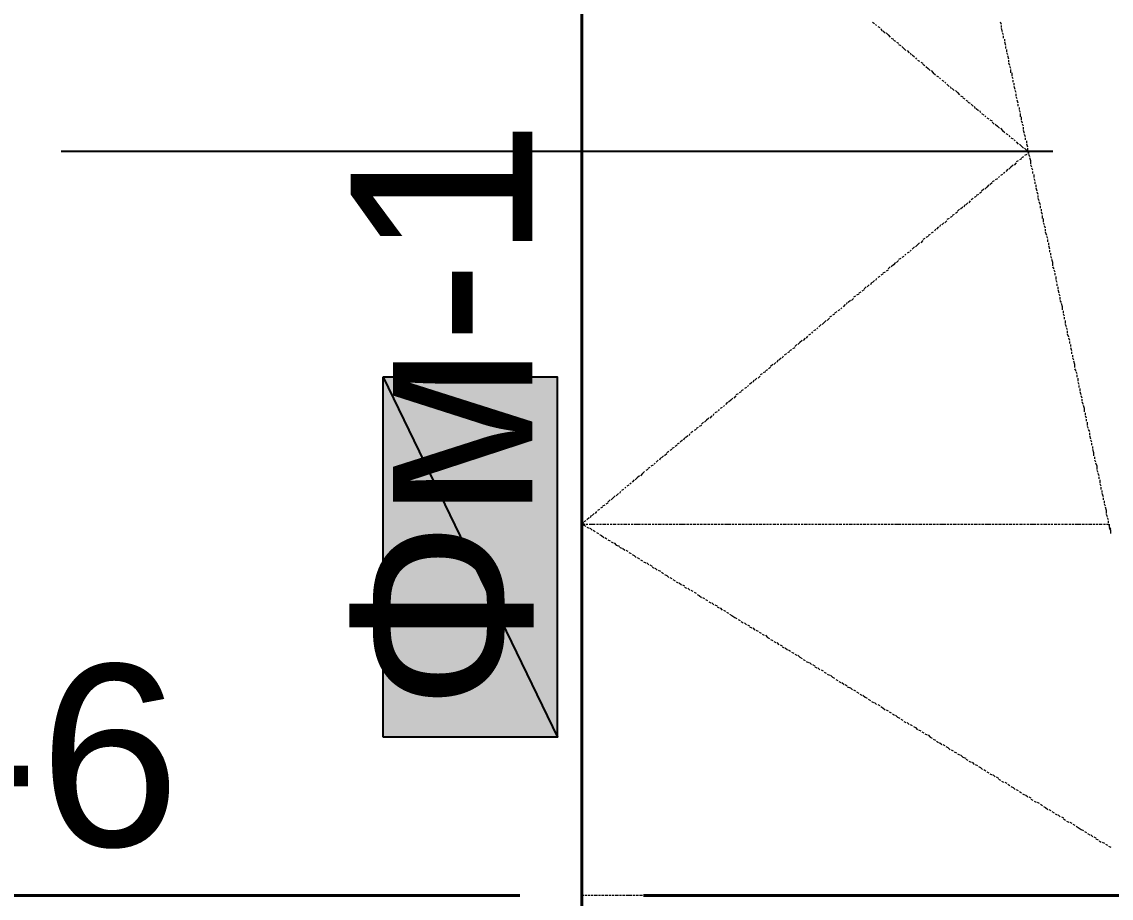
# Model space of a CAD drawing. Extents: x 8 to 21351, y 0 to 420.
# Drawn here: x 15800.7 to 15822.67, y 218.26 to 235.93 of the extents above; entities that cross this region are included whole.
import ezdxf

# ---------------------------------------------------------------- set-up
doc = ezdxf.new("R2010")
doc.units = 0
doc.styles.add('TEYPDFCAD_TEXT', font='arial.ttf')

msp = doc.modelspace()

# ---------------------------------------------------------------- hatches: boundary and pattern name
at = {"true_color": 0xffffff}
h = msp.add_hatch(color=0, dxfattribs=at)
h.paths.add_polyline_path([(15807.994, 221.509), (15807.994, 228.769), (15811.508, 221.509)])
h.paths.add_polyline_path([(15807.994, 228.769), (15811.508, 221.509), (15811.508, 228.769)])

# ---------------------------------------------------------------- linework, layer by layer
at = {"color": 7, "lineweight": 40}
for p, q in [((15811.995, 262.065), (15811.995, 174.561)), ((15810.746, 218.313), (15783.25, 218.313)), ((15840.76, 218.313), (15813.244, 218.313))]:
    msp.add_line(p, q, dxfattribs=at)
at = {"lineweight": 25}
for p, q in [((15811.995, 245.914), (15811.995, 225.912)), ((15821.499, 233.32), (15801.496, 233.32)), ((15811.995, 224.409), (15811.995, 223.414)), ((15811.995, 221.911), (15811.995, 201.909))]:
    msp.add_line(p, q, dxfattribs=at)
at = {"color": 7, "lineweight": 5}
for p, q in [((15811.995, 235.86), (15811.995, 235.924)), ((15811.995, 235.797), (15811.995, 235.839)), ((15811.995, 235.733), (15811.995, 235.775)), ((15817.858, 235.924), (15817.9, 235.902)), ((15817.921, 235.881), (15817.943, 235.86)), ((15817.964, 235.839), (15818.006, 235.818)), ((15818.027, 235.797), (15818.048, 235.754)), ((15818.07, 235.754), (15818.112, 235.712)), ((15820.461, 235.881), (15820.44, 235.924)), ((15820.461, 235.818), (15820.461, 235.86)), ((15820.483, 235.733), (15820.461, 235.797)), ((15811.995, 235.649), (15811.995, 235.712)), ((15811.995, 235.585), (15811.995, 235.627)), ((15811.995, 235.522), (15811.995, 235.564)), ((15818.133, 235.712), (15818.175, 235.67)), ((15818.175, 235.67), (15818.218, 235.627)), ((15818.239, 235.606), (15818.281, 235.585)), ((15818.281, 235.564), (15818.324, 235.543)), ((15818.345, 235.522), (15818.387, 235.5)), ((15820.504, 235.67), (15820.483, 235.712)), ((15820.504, 235.606), (15820.504, 235.649)), ((15820.525, 235.543), (15820.525, 235.585)), ((15820.546, 235.458), (15820.525, 235.522)), ((15811.995, 235.437), (15811.995, 235.5)), ((15811.995, 235.373), (15811.995, 235.437)), ((15811.995, 235.31), (15811.995, 235.352)), ((15818.387, 235.479), (15818.429, 235.458)), ((15818.451, 235.437), (15818.493, 235.394)), ((15818.493, 235.394), (15818.535, 235.352)), ((15818.556, 235.352), (15818.599, 235.31)), ((15818.62, 235.31), (15818.641, 235.268)), ((15820.546, 235.394), (15820.546, 235.437)), ((15820.567, 235.331), (15820.567, 235.373)), ((15820.588, 235.268), (15820.567, 235.31)), ((15811.995, 235.246), (15811.995, 235.289)), ((15811.995, 235.162), (15811.995, 235.225)), ((15811.995, 235.098), (15811.995, 235.141)), ((15811.995, 235.035), (15811.995, 235.077)), ((15818.662, 235.268), (15818.705, 235.225)), ((15818.726, 235.204), (15818.747, 235.183)), ((15818.768, 235.162), (15818.81, 235.141)), ((15818.832, 235.119), (15818.874, 235.098)), ((15818.874, 235.077), (15818.916, 235.056)), ((15820.61, 235.183), (15820.588, 235.246)), ((15820.61, 235.119), (15820.61, 235.162)), ((15820.631, 235.056), (15820.61, 235.098)), ((15811.995, 234.95), (15811.995, 235.013)), ((15811.995, 234.887), (15811.995, 234.929)), ((15811.995, 234.823), (15811.995, 234.865)), ((15818.937, 235.035), (15818.98, 234.992)), ((15818.98, 234.992), (15819.022, 234.95)), ((15819.043, 234.95), (15819.086, 234.908)), ((15819.086, 234.908), (15819.128, 234.865)), ((15820.652, 234.992), (15820.631, 235.035)), ((15820.652, 234.908), (15820.652, 234.971)), ((15820.673, 234.844), (15820.673, 234.908)), ((15811.995, 234.738), (15811.995, 234.802)), ((15811.995, 234.675), (15811.995, 234.717)), ((15811.995, 234.611), (15811.995, 234.654)), ((15819.149, 234.844), (15819.191, 234.823)), ((15819.213, 234.802), (15819.234, 234.781)), ((15819.255, 234.759), (15819.297, 234.738)), ((15819.318, 234.717), (15819.34, 234.696)), ((15819.361, 234.675), (15819.403, 234.632)), ((15820.694, 234.781), (15820.673, 234.823)), ((15820.694, 234.717), (15820.694, 234.759)), ((15820.715, 234.654), (15820.715, 234.696)), ((15811.995, 234.527), (15811.995, 234.59)), ((15811.995, 234.463), (15811.995, 234.527)), ((15811.995, 234.4), (15811.995, 234.442)), ((15819.424, 234.632), (15819.445, 234.59)), ((15819.467, 234.59), (15819.509, 234.548)), ((15819.53, 234.548), (15819.572, 234.506)), ((15819.572, 234.506), (15819.615, 234.463)), ((15819.636, 234.442), (15819.678, 234.421)), ((15820.737, 234.569), (15820.715, 234.632)), ((15820.758, 234.506), (15820.737, 234.548)), ((15820.758, 234.442), (15820.758, 234.484)), ((15820.779, 234.379), (15820.758, 234.421)), ((15811.995, 234.336), (15811.995, 234.379)), ((15811.995, 234.251), (15811.995, 234.315)), ((15811.995, 234.188), (15811.995, 234.23)), ((15819.678, 234.4), (15819.721, 234.379)), ((15819.742, 234.357), (15819.784, 234.336)), ((15819.784, 234.315), (15819.826, 234.294)), ((15819.848, 234.273), (15819.89, 234.23)), ((15819.911, 234.23), (15819.932, 234.188)), ((15820.8, 234.294), (15820.779, 234.357)), ((15820.8, 234.23), (15820.8, 234.273)), ((15820.821, 234.167), (15820.821, 234.209)), ((15811.995, 234.125), (15811.995, 234.167)), ((15811.995, 234.04), (15811.995, 234.103)), ((15811.995, 233.976), (15811.995, 234.019)), ((15819.953, 234.188), (15819.996, 234.146)), ((15820.017, 234.146), (15820.038, 234.103)), ((15820.059, 234.082), (15820.102, 234.061)), ((15820.123, 234.04), (15820.144, 234.019)), ((15820.165, 233.998), (15820.207, 233.976)), ((15820.842, 234.103), (15820.821, 234.146)), ((15820.842, 234.019), (15820.842, 234.082)), ((15820.864, 233.955), (15820.864, 234.019)), ((15811.995, 233.913), (15811.995, 233.955)), ((15811.995, 233.828), (15811.995, 233.892)), ((15811.995, 233.765), (15811.995, 233.807)), ((15820.229, 233.955), (15820.271, 233.934)), ((15820.271, 233.913), (15820.313, 233.87)), ((15820.334, 233.87), (15820.377, 233.828)), ((15820.377, 233.828), (15820.419, 233.786)), ((15820.44, 233.786), (15820.483, 233.744)), ((15820.885, 233.892), (15820.864, 233.934)), ((15820.906, 233.828), (15820.885, 233.87)), ((15820.906, 233.765), (15820.906, 233.807)), ((15811.995, 233.701), (15811.995, 233.744)), ((15811.995, 233.617), (15811.995, 233.68)), ((15811.995, 233.553), (15811.995, 233.617)), ((15820.483, 233.744), (15820.525, 233.701)), ((15820.546, 233.68), (15820.588, 233.659)), ((15820.61, 233.638), (15820.631, 233.617)), ((15820.652, 233.595), (15820.694, 233.574)), ((15820.715, 233.553), (15820.737, 233.532)), ((15820.927, 233.68), (15820.906, 233.744)), ((15820.948, 233.617), (15820.927, 233.659)), ((15820.948, 233.553), (15820.948, 233.595)), ((15811.995, 233.489), (15811.995, 233.532)), ((15811.995, 233.426), (15811.995, 233.468)), ((15811.995, 233.341), (15811.995, 233.405)), ((15811.995, 233.278), (15811.995, 233.32)), ((15820.758, 233.511), (15820.8, 233.468)), ((15820.821, 233.468), (15820.864, 233.426)), ((15820.864, 233.426), (15820.906, 233.384)), ((15820.927, 233.384), (15820.969, 233.341)), ((15820.969, 233.489), (15820.969, 233.532)), ((15820.991, 233.405), (15820.969, 233.468)), ((15820.969, 233.32), (15821.012, 233.299)), ((15820.991, 233.341), (15820.991, 233.384)), ((15821.012, 233.278), (15821.012, 233.32)), ((15811.995, 233.214), (15811.995, 233.257)), ((15811.995, 233.13), (15811.995, 233.193)), ((15811.995, 233.066), (15811.995, 233.108)), ((15820.8, 233.13), (15820.758, 233.108)), ((15820.864, 233.172), (15820.821, 233.151)), ((15820.906, 233.214), (15820.864, 233.193)), ((15820.969, 233.257), (15820.927, 233.236)), ((15821.012, 233.299), (15820.991, 233.278)), ((15821.033, 233.214), (15821.012, 233.257)), ((15821.054, 233.13), (15821.033, 233.193)), ((15821.054, 233.066), (15821.054, 233.13)), ((15811.995, 233.003), (15811.995, 233.045)), ((15811.995, 232.918), (15811.995, 232.982)), ((15811.995, 232.855), (15811.995, 232.897)), ((15820.525, 232.897), (15820.504, 232.876)), ((15820.588, 232.96), (15820.546, 232.918)), ((15820.652, 233.003), (15820.61, 232.96)), ((15820.694, 233.045), (15820.652, 233.003)), ((15820.758, 233.087), (15820.715, 233.045)), ((15821.075, 233.003), (15821.054, 233.045)), ((15821.096, 232.939), (15821.075, 232.982)), ((15821.096, 232.876), (15821.096, 232.918)), ((15811.995, 232.791), (15811.995, 232.833)), ((15811.995, 232.727), (15811.995, 232.77)), ((15811.995, 232.643), (15811.995, 232.706)), ((15820.271, 232.685), (15820.229, 232.643)), ((15820.313, 232.727), (15820.271, 232.706)), ((15820.377, 232.77), (15820.334, 232.749)), ((15820.419, 232.812), (15820.398, 232.791)), ((15820.483, 232.855), (15820.44, 232.833)), ((15821.118, 232.791), (15821.118, 232.855)), ((15821.139, 232.727), (15821.118, 232.77)), ((15821.139, 232.664), (15821.139, 232.706)), ((15811.995, 232.579), (15811.995, 232.622)), ((15811.995, 232.516), (15811.995, 232.558)), ((15811.995, 232.431), (15811.995, 232.495)), ((15819.996, 232.452), (15819.953, 232.431)), ((15820.059, 232.495), (15820.017, 232.474)), ((15820.102, 232.558), (15820.059, 232.516)), ((15820.165, 232.601), (15820.123, 232.558)), ((15820.207, 232.643), (15820.165, 232.601)), ((15821.16, 232.601), (15821.16, 232.643)), ((15821.181, 232.516), (15821.16, 232.579)), ((15821.202, 232.452), (15821.181, 232.495)), ((15811.995, 232.368), (15811.995, 232.41)), ((15811.995, 232.304), (15811.995, 232.346)), ((15811.995, 232.22), (15811.995, 232.283)), ((15819.721, 232.241), (15819.699, 232.198)), ((15819.784, 232.283), (15819.742, 232.241)), ((15819.826, 232.325), (15819.805, 232.283)), ((15819.89, 232.368), (15819.848, 232.346)), ((15819.953, 232.41), (15819.911, 232.389)), ((15821.202, 232.389), (15821.202, 232.431)), ((15821.223, 232.325), (15821.202, 232.368)), ((15821.245, 232.241), (15821.223, 232.304)), ((15821.245, 232.177), (15821.245, 232.22)), ((15811.995, 232.156), (15811.995, 232.198)), ((15811.995, 232.093), (15811.995, 232.135)), ((15811.995, 232.008), (15811.995, 232.071)), ((15819.467, 232.008), (15819.424, 231.987)), ((15819.509, 232.05), (15819.467, 232.029)), ((15819.572, 232.093), (15819.53, 232.071)), ((15819.615, 232.156), (15819.572, 232.114)), ((15819.678, 232.198), (15819.636, 232.156)), ((15821.266, 232.114), (15821.266, 232.156)), ((15821.287, 232.05), (15821.266, 232.093)), ((15821.287, 231.965), (15821.287, 232.029)), ((15811.995, 231.944), (15811.995, 231.987)), ((15811.995, 231.881), (15811.995, 231.923)), ((15811.995, 231.817), (15811.995, 231.86)), ((15811.995, 231.733), (15811.995, 231.796)), ((15819.191, 231.796), (15819.149, 231.754)), ((15819.234, 231.839), (15819.213, 231.796)), ((15819.297, 231.881), (15819.255, 231.839)), ((15819.361, 231.923), (15819.318, 231.881)), ((15819.403, 231.965), (15819.361, 231.944)), ((15821.308, 231.902), (15821.308, 231.965)), ((15821.329, 231.839), (15821.308, 231.881)), ((15821.35, 231.775), (15821.329, 231.817)), ((15811.995, 231.669), (15811.995, 231.711)), ((15811.995, 231.606), (15811.995, 231.648)), ((15811.995, 231.521), (15811.995, 231.584)), ((15818.916, 231.563), (15818.874, 231.542)), ((15818.98, 231.606), (15818.937, 231.584)), ((15819.022, 231.648), (15818.98, 231.627)), ((15819.086, 231.69), (15819.043, 231.669)), ((15819.128, 231.754), (15819.107, 231.711)), ((15821.35, 231.711), (15821.35, 231.754)), ((15821.372, 231.627), (15821.35, 231.69)), ((15821.393, 231.563), (15821.372, 231.606)), ((15811.995, 231.458), (15811.995, 231.5)), ((15811.995, 231.394), (15811.995, 231.436)), ((15811.995, 231.309), (15811.995, 231.373)), ((15818.705, 231.394), (15818.662, 231.352)), ((15818.768, 231.436), (15818.726, 231.394)), ((15818.81, 231.479), (15818.768, 231.436)), ((15818.874, 231.521), (15818.832, 231.479)), ((15821.393, 231.5), (15821.393, 231.542)), ((15821.414, 231.436), (15821.414, 231.479)), ((15821.435, 231.352), (15821.414, 231.415)), ((15811.995, 231.246), (15811.995, 231.288)), ((15811.995, 231.182), (15811.995, 231.225)), ((15811.995, 231.098), (15811.995, 231.161)), ((15818.387, 231.119), (15818.345, 231.077)), ((15818.429, 231.161), (15818.387, 231.14)), ((15818.493, 231.203), (15818.451, 231.182)), ((15818.535, 231.246), (15818.514, 231.225)), ((15818.599, 231.288), (15818.556, 231.267)), ((15818.641, 231.331), (15818.62, 231.309)), ((15821.435, 231.288), (15821.435, 231.331)), ((15821.456, 231.225), (15821.456, 231.267)), ((15821.477, 231.161), (15821.456, 231.203)), ((15821.499, 231.077), (15821.477, 231.14)), ((15811.995, 231.034), (15811.995, 231.077)), ((15811.995, 230.971), (15811.995, 231.013)), ((15811.995, 230.907), (15811.995, 230.95)), ((15818.175, 230.928), (15818.133, 230.907)), ((15818.218, 230.992), (15818.175, 230.95)), ((15818.281, 231.034), (15818.239, 230.992)), ((15818.324, 231.077), (15818.281, 231.034)), ((15821.499, 231.013), (15821.499, 231.077)), ((15821.52, 230.95), (15821.499, 230.992)), ((15821.541, 230.886), (15821.52, 230.928)), ((15811.995, 230.822), (15811.995, 230.886)), ((15811.995, 230.759), (15811.995, 230.801)), ((15811.995, 230.696), (15811.995, 230.738)), ((15817.9, 230.717), (15817.858, 230.674)), ((15817.943, 230.759), (15817.921, 230.717)), ((15818.006, 230.801), (15817.964, 230.78)), ((15818.07, 230.844), (15818.027, 230.822)), ((15818.112, 230.886), (15818.07, 230.865)), ((15821.541, 230.822), (15821.541, 230.865)), ((15821.562, 230.738), (15821.562, 230.801)), ((15821.583, 230.674), (15821.562, 230.717)), ((15811.995, 230.611), (15811.995, 230.674)), ((15811.995, 230.547), (15811.995, 230.59)), ((15811.995, 230.484), (15811.995, 230.526)), ((15811.995, 230.399), (15811.995, 230.463)), ((15817.625, 230.484), (15817.583, 230.463)), ((15817.689, 230.526), (15817.646, 230.505)), ((15817.731, 230.59), (15817.689, 230.547)), ((15817.794, 230.632), (15817.752, 230.59)), ((15817.837, 230.674), (15817.816, 230.632)), ((15821.583, 230.611), (15821.583, 230.653)), ((15821.604, 230.547), (15821.604, 230.59)), ((15821.626, 230.463), (15821.604, 230.526)), ((15811.995, 230.336), (15811.995, 230.378)), ((15811.995, 230.272), (15811.995, 230.315)), ((15811.995, 230.188), (15811.995, 230.251)), ((15817.35, 230.272), (15817.329, 230.23)), ((15817.413, 230.315), (15817.371, 230.272)), ((15817.477, 230.357), (15817.435, 230.315)), ((15817.519, 230.399), (15817.477, 230.378)), ((15817.583, 230.441), (15817.54, 230.42)), ((15821.647, 230.399), (15821.626, 230.441)), ((15821.647, 230.336), (15821.647, 230.378)), ((15821.668, 230.272), (15821.647, 230.315)), ((15821.689, 230.188), (15821.668, 230.251)), ((15811.995, 230.124), (15811.995, 230.166)), ((15811.995, 230.06), (15811.995, 230.103)), ((15811.995, 229.997), (15811.995, 230.039)), ((15817.096, 230.039), (15817.054, 230.018)), ((15817.138, 230.082), (15817.096, 230.06)), ((15817.202, 230.124), (15817.159, 230.103)), ((15817.244, 230.166), (15817.223, 230.145)), ((15817.308, 230.23), (15817.265, 230.188)), ((15821.689, 230.124), (15821.689, 230.188)), ((15821.71, 230.06), (15821.71, 230.103)), ((15821.731, 229.997), (15821.71, 230.039)), ((15811.995, 229.912), (15811.995, 229.976)), ((15811.995, 229.849), (15811.995, 229.891)), ((15811.995, 229.785), (15811.995, 229.828)), ((15816.821, 229.828), (15816.778, 229.785)), ((15816.884, 229.87), (15816.842, 229.828)), ((15816.927, 229.912), (15816.884, 229.87)), ((15816.99, 229.955), (15816.948, 229.912)), ((15817.032, 229.997), (15816.99, 229.976)), ((15821.731, 229.934), (15821.731, 229.976)), ((15821.753, 229.849), (15821.753, 229.912)), ((15821.774, 229.785), (15821.753, 229.828)), ((15811.995, 229.701), (15811.995, 229.764)), ((15811.995, 229.637), (15811.995, 229.679)), ((15811.995, 229.574), (15811.995, 229.616)), ((15816.546, 229.595), (15816.524, 229.553)), ((15816.609, 229.637), (15816.567, 229.616)), ((15816.651, 229.679), (15816.63, 229.658)), ((15816.715, 229.722), (15816.673, 229.701)), ((15816.757, 229.764), (15816.736, 229.743)), ((15821.795, 229.722), (15821.774, 229.764)), ((15821.795, 229.658), (15821.795, 229.701)), ((15821.816, 229.574), (15821.795, 229.637)), ((15811.995, 229.489), (15811.995, 229.553)), ((15811.995, 229.425), (15811.995, 229.468)), ((15811.995, 229.362), (15811.995, 229.404)), ((15816.292, 229.362), (15816.249, 229.341)), ((15816.334, 229.425), (15816.292, 229.383)), ((15816.397, 229.468), (15816.355, 229.425)), ((15816.44, 229.51), (15816.397, 229.468)), ((15816.503, 229.553), (15816.461, 229.51)), ((15821.837, 229.51), (15821.816, 229.553)), ((15821.837, 229.447), (15821.837, 229.489)), ((15821.858, 229.383), (15821.858, 229.425)), ((15821.88, 229.298), (15821.858, 229.362)), ((15811.995, 229.277), (15811.995, 229.341)), ((15811.995, 229.214), (15811.995, 229.256)), ((15811.995, 229.15), (15811.995, 229.193)), ((15816.016, 229.15), (15815.974, 229.108)), ((15816.059, 229.193), (15816.038, 229.15)), ((15816.122, 229.235), (15816.08, 229.214)), ((15816.186, 229.277), (15816.143, 229.256)), ((15816.228, 229.32), (15816.186, 229.298)), ((15821.88, 229.235), (15821.88, 229.277)), ((15821.901, 229.172), (15821.901, 229.214)), ((15821.922, 229.108), (15821.901, 229.15)), ((15811.995, 229.087), (15811.995, 229.129)), ((15811.995, 229.002), (15811.995, 229.066)), ((15811.995, 228.939), (15811.995, 228.981)), ((15815.805, 228.96), (15815.762, 228.939)), ((15815.847, 229.023), (15815.805, 228.981)), ((15815.911, 229.066), (15815.868, 229.023)), ((15815.953, 229.108), (15815.932, 229.066)), ((15821.943, 229.023), (15821.922, 229.087)), ((15821.943, 228.96), (15821.943, 229.023)), ((15821.964, 228.896), (15821.943, 228.939)), ((15811.995, 228.875), (15811.995, 228.917)), ((15811.995, 228.791), (15811.995, 228.854)), ((15811.995, 228.727), (15811.995, 228.769)), ((15811.995, 228.663), (15811.995, 228.706)), ((15815.466, 228.706), (15815.445, 228.663)), ((15815.53, 228.748), (15815.487, 228.706)), ((15815.593, 228.791), (15815.551, 228.748)), ((15815.635, 228.833), (15815.593, 228.812)), ((15815.699, 228.875), (15815.657, 228.854)), ((15815.741, 228.917), (15815.699, 228.896)), ((15821.985, 228.833), (15821.964, 228.875)), ((15821.985, 228.769), (15821.985, 228.812)), ((15822.007, 228.685), (15822.007, 228.748)), ((15811.995, 228.579), (15811.995, 228.642)), ((15811.995, 228.515), (15811.995, 228.558)), ((15811.995, 228.452), (15811.995, 228.494)), ((15815.254, 228.515), (15815.212, 228.494)), ((15815.318, 228.558), (15815.276, 228.536)), ((15815.36, 228.6), (15815.339, 228.579)), ((15815.424, 228.663), (15815.381, 228.621)), ((15822.028, 228.621), (15822.007, 228.663)), ((15822.028, 228.558), (15822.028, 228.6)), ((15822.049, 228.494), (15822.049, 228.536)), ((15811.995, 228.367), (15811.995, 228.431)), ((15811.995, 228.304), (15811.995, 228.346)), ((15811.995, 228.24), (15811.995, 228.282)), ((15815, 228.304), (15814.958, 228.261)), ((15815.043, 228.346), (15815, 228.304)), ((15815.106, 228.388), (15815.064, 228.346)), ((15815.149, 228.431), (15815.106, 228.41)), ((15815.212, 228.473), (15815.17, 228.452)), ((15822.07, 228.41), (15822.049, 228.473)), ((15822.091, 228.346), (15822.07, 228.388)), ((15822.091, 228.282), (15822.091, 228.325)), ((15811.995, 228.177), (15811.995, 228.219)), ((15811.995, 228.092), (15811.995, 228.155)), ((15811.995, 228.029), (15811.995, 228.071)), ((15814.725, 228.071), (15814.683, 228.05)), ((15814.768, 228.113), (15814.746, 228.092)), ((15814.831, 228.155), (15814.789, 228.134)), ((15814.873, 228.198), (15814.852, 228.177)), ((15814.937, 228.261), (15814.895, 228.219)), ((15822.112, 228.219), (15822.091, 228.261)), ((15822.134, 228.134), (15822.112, 228.198)), ((15822.134, 228.071), (15822.134, 228.134)), ((15822.155, 228.007), (15822.155, 228.05)), ((15811.995, 227.965), (15811.995, 228.007)), ((15811.995, 227.88), (15811.995, 227.944)), ((15811.995, 227.817), (15811.995, 227.859)), ((15814.45, 227.859), (15814.408, 227.817)), ((15814.514, 227.901), (15814.471, 227.859)), ((15814.556, 227.944), (15814.514, 227.901)), ((15814.619, 227.986), (15814.577, 227.944)), ((15814.662, 228.029), (15814.641, 227.986)), ((15822.176, 227.944), (15822.155, 227.986)), ((15822.176, 227.88), (15822.176, 227.923)), ((15822.197, 227.796), (15822.197, 227.859)), ((15811.995, 227.753), (15811.995, 227.796)), ((15811.995, 227.669), (15811.995, 227.732)), ((15811.995, 227.605), (15811.995, 227.648)), ((15814.175, 227.626), (15814.154, 227.584)), ((15814.238, 227.669), (15814.196, 227.648)), ((15814.302, 227.711), (15814.26, 227.69)), ((15814.344, 227.753), (15814.302, 227.732)), ((15814.408, 227.796), (15814.365, 227.774)), ((15822.218, 227.732), (15822.197, 227.774)), ((15822.239, 227.669), (15822.218, 227.711)), ((15822.239, 227.605), (15822.239, 227.648)), ((15811.995, 227.542), (15811.995, 227.584)), ((15811.995, 227.457), (15811.995, 227.52)), ((15811.995, 227.393), (15811.995, 227.436)), ((15813.921, 227.393), (15813.879, 227.372)), ((15813.963, 227.436), (15813.921, 227.415)), ((15814.027, 227.499), (15813.984, 227.457)), ((15814.069, 227.542), (15814.048, 227.499)), ((15814.133, 227.584), (15814.09, 227.542)), ((15822.261, 227.52), (15822.239, 227.584)), ((15822.282, 227.457), (15822.261, 227.499)), ((15822.282, 227.393), (15822.282, 227.436)), ((15811.995, 227.33), (15811.995, 227.372)), ((15811.995, 227.267), (15811.995, 227.309)), ((15811.995, 227.182), (15811.995, 227.245)), ((15813.646, 227.182), (15813.603, 227.139)), ((15813.709, 227.224), (15813.667, 227.182)), ((15813.752, 227.267), (15813.709, 227.245)), ((15813.815, 227.309), (15813.773, 227.288)), ((15813.857, 227.351), (15813.815, 227.33)), ((15822.303, 227.33), (15822.303, 227.372)), ((15822.324, 227.245), (15822.303, 227.309)), ((15822.324, 227.182), (15822.324, 227.245)), ((15811.995, 227.118), (15811.995, 227.161)), ((15811.995, 227.055), (15811.995, 227.097)), ((15811.995, 226.97), (15811.995, 227.034)), ((15811.995, 226.907), (15811.995, 226.949)), ((15813.371, 226.949), (15813.328, 226.928)), ((15813.434, 226.991), (15813.392, 226.97)), ((15813.476, 227.034), (15813.455, 227.012)), ((15813.54, 227.097), (15813.498, 227.055)), ((15813.582, 227.139), (15813.561, 227.097)), ((15822.345, 227.118), (15822.345, 227.161)), ((15822.366, 227.055), (15822.345, 227.097)), ((15822.388, 226.97), (15822.366, 227.034)), ((15822.388, 226.907), (15822.388, 226.97)), ((15811.995, 226.843), (15811.995, 226.886)), ((15811.995, 226.758), (15811.995, 226.822)), ((15811.995, 226.695), (15811.995, 226.737)), ((15813.117, 226.737), (15813.074, 226.695)), ((15813.159, 226.78), (15813.117, 226.737)), ((15813.222, 226.822), (15813.18, 226.78)), ((15813.265, 226.864), (15813.222, 226.822)), ((15813.328, 226.907), (15813.286, 226.886)), ((15822.409, 226.843), (15822.388, 226.886)), ((15822.43, 226.78), (15822.409, 226.822)), ((15822.43, 226.716), (15822.43, 226.758)), ((15811.995, 226.631), (15811.995, 226.674)), ((15811.995, 226.547), (15811.995, 226.61)), ((15811.995, 226.483), (15811.995, 226.547)), ((15812.841, 226.505), (15812.799, 226.483)), ((15812.884, 226.547), (15812.863, 226.526)), ((15812.947, 226.589), (15812.905, 226.568)), ((15812.99, 226.631), (15812.968, 226.61)), ((15813.053, 226.695), (15813.011, 226.653)), ((15822.451, 226.631), (15822.451, 226.695)), ((15822.472, 226.568), (15822.451, 226.61)), ((15822.472, 226.505), (15822.472, 226.547)), ((15811.995, 226.42), (15811.995, 226.462)), ((15811.995, 226.356), (15811.995, 226.399)), ((15811.995, 226.272), (15811.995, 226.335)), ((15812.566, 226.293), (15812.524, 226.25)), ((15812.63, 226.335), (15812.587, 226.293)), ((15812.672, 226.377), (15812.63, 226.335)), ((15812.736, 226.42), (15812.693, 226.377)), ((15812.778, 226.462), (15812.757, 226.42)), ((15822.493, 226.441), (15822.493, 226.483)), ((15822.515, 226.356), (15822.493, 226.42)), ((15822.515, 226.293), (15822.515, 226.335)), ((15811.995, 226.208), (15811.995, 226.25)), ((15811.995, 226.145), (15811.995, 226.187)), ((15811.995, 226.06), (15811.995, 226.124)), ((15812.355, 226.102), (15812.312, 226.081)), ((15812.418, 226.145), (15812.376, 226.124)), ((15812.46, 226.187), (15812.418, 226.166)), ((15812.524, 226.229), (15812.482, 226.208)), ((15822.536, 226.229), (15822.536, 226.272)), ((15822.557, 226.166), (15822.536, 226.208)), ((15822.578, 226.081), (15822.557, 226.145)), ((15822.578, 226.018), (15822.578, 226.081)), ((15811.995, 225.996), (15811.995, 226.039)), ((15811.995, 225.933), (15811.995, 225.975)), ((15811.995, 225.848), (15811.995, 225.912)), ((15812.079, 225.869), (15812.037, 225.848)), ((15812.143, 225.933), (15812.101, 225.891)), ((15812.185, 225.975), (15812.164, 225.933)), ((15812.249, 226.018), (15812.206, 225.975)), ((15812.291, 226.06), (15812.27, 226.018)), ((15822.599, 225.954), (15822.578, 225.996)), ((15822.62, 225.891), (15822.599, 225.933)), ((15822.62, 225.827), (15822.62, 225.869)), ((15812.037, 225.827), (15811.995, 225.806)), ((15811.995, 225.785), (15811.995, 225.827)), ((15811.995, 225.806), (15812.058, 225.806)), ((15811.995, 225.806), (15812.037, 225.785)), ((15811.995, 225.721), (15811.995, 225.764)), ((15811.995, 225.637), (15811.995, 225.7)), ((15811.995, 225.573), (15811.995, 225.637)), ((15812.037, 225.785), (15812.079, 225.764)), ((15812.079, 225.806), (15812.122, 225.806)), ((15812.101, 225.743), (15812.143, 225.721)), ((15812.143, 225.806), (15812.206, 225.806)), ((15812.164, 225.721), (15812.206, 225.679)), ((15812.206, 225.806), (15812.27, 225.806)), ((15812.228, 225.679), (15812.27, 225.658)), ((15812.291, 225.806), (15812.333, 225.806)), ((15812.291, 225.637), (15812.333, 225.615)), ((15812.355, 225.806), (15812.397, 225.806)), ((15812.418, 225.806), (15812.482, 225.806)), ((15812.503, 225.806), (15812.545, 225.806)), ((15812.566, 225.806), (15812.609, 225.806)), ((15812.63, 225.806), (15812.693, 225.806)), ((15812.714, 225.806), (15812.757, 225.806)), ((15812.778, 225.806), (15812.82, 225.806)), ((15812.841, 225.806), (15812.905, 225.806)), ((15812.926, 225.806), (15812.968, 225.806)), ((15812.99, 225.806), (15813.032, 225.806)), ((15813.053, 225.806), (15813.117, 225.806)), ((15813.117, 225.806), (15813.18, 225.806)), ((15813.201, 225.806), (15813.244, 225.806)), ((15813.265, 225.806), (15813.307, 225.806)), ((15813.328, 225.806), (15813.392, 225.806)), ((15813.413, 225.806), (15813.455, 225.806)), ((15813.476, 225.806), (15813.519, 225.806)), ((15813.54, 225.806), (15813.603, 225.806)), ((15813.625, 225.806), (15813.667, 225.806)), ((15813.688, 225.806), (15813.73, 225.806)), ((15813.752, 225.806), (15813.815, 225.806)), ((15813.836, 225.806), (15813.879, 225.806)), ((15813.9, 225.806), (15813.942, 225.806)), ((15813.963, 225.806), (15814.027, 225.806)), ((15814.027, 225.806), (15814.09, 225.806)), ((15814.111, 225.806), (15814.154, 225.806)), ((15814.175, 225.806), (15814.217, 225.806)), ((15814.238, 225.806), (15814.302, 225.806)), ((15814.323, 225.806), (15814.365, 225.806)), ((15814.387, 225.806), (15814.429, 225.806)), ((15814.45, 225.806), (15814.514, 225.806)), ((15814.535, 225.806), (15814.577, 225.806)), ((15814.598, 225.806), (15814.641, 225.806)), ((15814.662, 225.806), (15814.725, 225.806)), ((15814.746, 225.806), (15814.789, 225.806)), ((15814.81, 225.806), (15814.852, 225.806)), ((15814.873, 225.806), (15814.937, 225.806)), ((15814.937, 225.806), (15815, 225.806)), ((15815.022, 225.806), (15815.064, 225.806)), ((15815.085, 225.806), (15815.127, 225.806)), ((15815.149, 225.806), (15815.212, 225.806)), ((15815.233, 225.806), (15815.276, 225.806)), ((15815.297, 225.806), (15815.339, 225.806)), ((15815.36, 225.806), (15815.424, 225.806)), ((15815.445, 225.806), (15815.487, 225.806)), ((15815.508, 225.806), (15815.551, 225.806)), ((15815.572, 225.806), (15815.635, 225.806)), ((15815.657, 225.806), (15815.699, 225.806)), ((15815.72, 225.806), (15815.762, 225.806)), ((15815.784, 225.806), (15815.826, 225.806)), ((15815.847, 225.806), (15815.911, 225.806)), ((15815.932, 225.806), (15815.974, 225.806)), ((15815.995, 225.806), (15816.038, 225.806)), ((15816.059, 225.806), (15816.122, 225.806)), ((15816.143, 225.806), (15816.186, 225.806)), ((15816.207, 225.806), (15816.249, 225.806)), ((15816.27, 225.806), (15816.334, 225.806)), ((15816.355, 225.806), (15816.397, 225.806)), ((15816.419, 225.806), (15816.461, 225.806)), ((15816.482, 225.806), (15816.546, 225.806)), ((15816.567, 225.806), (15816.609, 225.806)), ((15816.63, 225.806), (15816.673, 225.806)), ((15816.694, 225.806), (15816.736, 225.806)), ((15816.757, 225.806), (15816.821, 225.806)), ((15816.842, 225.806), (15816.884, 225.806)), ((15816.905, 225.806), (15816.948, 225.806)), ((15816.969, 225.806), (15817.032, 225.806)), ((15817.054, 225.806), (15817.096, 225.806)), ((15817.117, 225.806), (15817.159, 225.806)), ((15817.181, 225.806), (15817.244, 225.806)), ((15817.265, 225.806), (15817.308, 225.806)), ((15817.329, 225.806), (15817.371, 225.806)), ((15817.392, 225.806), (15817.456, 225.806)), ((15817.477, 225.806), (15817.519, 225.806)), ((15817.54, 225.806), (15817.583, 225.806)), ((15817.604, 225.806), (15817.646, 225.806)), ((15817.667, 225.806), (15817.731, 225.806)), ((15817.752, 225.806), (15817.794, 225.806)), ((15817.816, 225.806), (15817.858, 225.806)), ((15817.879, 225.806), (15817.943, 225.806)), ((15817.964, 225.806), (15818.006, 225.806)), ((15818.027, 225.806), (15818.07, 225.806)), ((15818.091, 225.806), (15818.154, 225.806)), ((15818.175, 225.806), (15818.218, 225.806)), ((15818.239, 225.806), (15818.281, 225.806)), ((15818.302, 225.806), (15818.366, 225.806)), ((15818.366, 225.806), (15818.429, 225.806)), ((15818.451, 225.806), (15818.493, 225.806)), ((15818.514, 225.806), (15818.556, 225.806)), ((15818.578, 225.806), (15818.641, 225.806)), ((15818.662, 225.806), (15818.705, 225.806)), ((15818.726, 225.806), (15818.768, 225.806)), ((15818.789, 225.806), (15818.853, 225.806)), ((15818.874, 225.806), (15818.916, 225.806)), ((15818.937, 225.806), (15818.98, 225.806)), ((15819.001, 225.806), (15819.064, 225.806)), ((15819.086, 225.806), (15819.128, 225.806)), ((15819.149, 225.806), (15819.191, 225.806)), ((15819.213, 225.806), (15819.276, 225.806)), ((15819.276, 225.806), (15819.34, 225.806)), ((15819.361, 225.806), (15819.403, 225.806)), ((15819.424, 225.806), (15819.467, 225.806)), ((15819.488, 225.806), (15819.551, 225.806)), ((15819.572, 225.806), (15819.615, 225.806)), ((15819.636, 225.806), (15819.678, 225.806)), ((15819.699, 225.806), (15819.763, 225.806)), ((15819.784, 225.806), (15819.826, 225.806)), ((15819.848, 225.806), (15819.89, 225.806)), ((15819.911, 225.806), (15819.975, 225.806)), ((15819.996, 225.806), (15820.038, 225.806)), ((15820.059, 225.806), (15820.102, 225.806)), ((15820.123, 225.806), (15820.186, 225.806)), ((15820.186, 225.806), (15820.25, 225.806)), ((15820.271, 225.806), (15820.313, 225.806)), ((15820.334, 225.806), (15820.377, 225.806)), ((15820.398, 225.806), (15820.461, 225.806)), ((15820.483, 225.806), (15820.525, 225.806)), ((15820.546, 225.806), (15820.588, 225.806)), ((15820.61, 225.806), (15820.673, 225.806)), ((15820.694, 225.806), (15820.737, 225.806)), ((15820.758, 225.806), (15820.8, 225.806)), ((15820.821, 225.806), (15820.885, 225.806)), ((15820.906, 225.806), (15820.948, 225.806)), ((15820.969, 225.806), (15821.012, 225.806)), ((15821.033, 225.806), (15821.096, 225.806)), ((15821.096, 225.806), (15821.16, 225.806)), ((15821.181, 225.806), (15821.223, 225.806)), ((15821.245, 225.806), (15821.287, 225.806)), ((15821.308, 225.806), (15821.372, 225.806)), ((15821.393, 225.806), (15821.435, 225.806)), ((15821.456, 225.806), (15821.499, 225.806)), ((15821.52, 225.806), (15821.583, 225.806)), ((15821.604, 225.806), (15821.647, 225.806)), ((15821.668, 225.806), (15821.71, 225.806)), ((15821.731, 225.806), (15821.795, 225.806)), ((15821.816, 225.806), (15821.858, 225.806)), ((15821.88, 225.806), (15821.922, 225.806)), ((15821.943, 225.806), (15822.007, 225.806)), ((15822.007, 225.806), (15822.07, 225.806)), ((15822.091, 225.806), (15822.134, 225.806)), ((15822.155, 225.806), (15822.197, 225.806)), ((15822.218, 225.806), (15822.282, 225.806)), ((15822.303, 225.806), (15822.345, 225.806)), ((15822.366, 225.806), (15822.409, 225.806)), ((15822.43, 225.806), (15822.493, 225.806)), ((15822.515, 225.806), (15822.557, 225.806)), ((15822.578, 225.806), (15822.62, 225.806)), ((15822.642, 225.764), (15822.62, 225.806)), ((15822.642, 225.743), (15822.642, 225.806)), ((15822.663, 225.7), (15822.642, 225.743)), ((15822.663, 225.679), (15822.642, 225.721)), ((15822.663, 225.637), (15822.663, 225.679)), ((15822.663, 225.615), (15822.663, 225.658)), ((15811.995, 225.51), (15811.995, 225.552)), ((15811.995, 225.446), (15811.995, 225.488)), ((15811.995, 225.361), (15811.995, 225.425)), ((15812.355, 225.594), (15812.397, 225.573)), ((15812.397, 225.573), (15812.439, 225.531)), ((15812.46, 225.531), (15812.503, 225.51)), ((15812.524, 225.488), (15812.566, 225.467)), ((15812.587, 225.446), (15812.63, 225.425)), ((15812.651, 225.425), (15812.693, 225.383)), ((15811.995, 225.298), (15811.995, 225.34)), ((15811.995, 225.234), (15811.995, 225.277)), ((15811.995, 225.15), (15811.995, 225.213)), ((15812.693, 225.383), (15812.757, 225.361)), ((15812.757, 225.34), (15812.799, 225.319)), ((15812.82, 225.319), (15812.863, 225.277)), ((15812.884, 225.277), (15812.926, 225.256)), ((15812.947, 225.234), (15812.99, 225.213)), ((15813.011, 225.192), (15813.053, 225.171)), ((15811.995, 225.086), (15811.995, 225.129)), ((15811.995, 225.023), (15811.995, 225.065)), ((15811.995, 224.938), (15811.995, 225.002)), ((15813.053, 225.171), (15813.095, 225.129)), ((15813.117, 225.129), (15813.159, 225.107)), ((15813.18, 225.086), (15813.222, 225.065)), ((15813.244, 225.044), (15813.286, 225.023)), ((15813.307, 225.023), (15813.349, 224.981)), ((15813.371, 224.981), (15813.413, 224.959)), ((15811.995, 224.875), (15811.995, 224.917)), ((15811.995, 224.811), (15811.995, 224.853)), ((15811.995, 224.726), (15811.995, 224.79)), ((15813.413, 224.938), (15813.455, 224.917)), ((15813.476, 224.917), (15813.519, 224.875)), ((15813.54, 224.875), (15813.582, 224.853)), ((15813.603, 224.832), (15813.646, 224.811)), ((15813.667, 224.79), (15813.709, 224.769)), ((15813.709, 224.769), (15813.752, 224.726)), ((15811.995, 224.663), (15811.995, 224.726)), ((15811.995, 224.6), (15811.995, 224.642)), ((15811.995, 224.536), (15811.995, 224.578)), ((15813.773, 224.726), (15813.815, 224.705)), ((15813.836, 224.684), (15813.879, 224.663)), ((15813.9, 224.642), (15813.942, 224.621)), ((15813.963, 224.621), (15814.006, 224.578)), ((15814.027, 224.578), (15814.069, 224.557)), ((15814.069, 224.536), (15814.111, 224.515)), ((15811.995, 224.451), (15811.995, 224.515)), ((15811.995, 224.388), (15811.995, 224.43)), ((15811.995, 224.324), (15811.995, 224.367)), ((15814.133, 224.515), (15814.175, 224.472)), ((15814.196, 224.472), (15814.238, 224.451)), ((15814.26, 224.43), (15814.302, 224.409)), ((15814.323, 224.388), (15814.365, 224.367)), ((15814.365, 224.367), (15814.408, 224.324)), ((15814.429, 224.324), (15814.471, 224.303)), ((15811.995, 224.24), (15811.995, 224.303)), ((15811.995, 224.176), (15811.995, 224.218)), ((15811.995, 224.113), (15811.995, 224.155)), ((15811.995, 224.028), (15811.995, 224.091)), ((15814.492, 224.282), (15814.535, 224.261)), ((15814.556, 224.24), (15814.598, 224.218)), ((15814.619, 224.218), (15814.662, 224.176)), ((15814.683, 224.176), (15814.725, 224.155)), ((15814.725, 224.134), (15814.768, 224.113)), ((15814.789, 224.113), (15814.831, 224.07)), ((15811.995, 223.964), (15811.995, 224.007)), ((15811.995, 223.901), (15811.995, 223.943)), ((15811.995, 223.816), (15811.995, 223.88)), ((15814.852, 224.07), (15814.895, 224.049)), ((15814.916, 224.028), (15814.958, 224.007)), ((15814.979, 223.986), (15815.022, 223.964)), ((15815.022, 223.964), (15815.085, 223.922)), ((15815.085, 223.922), (15815.127, 223.901)), ((15815.149, 223.88), (15815.191, 223.859)), ((15811.995, 223.753), (15811.995, 223.816)), ((15811.995, 223.689), (15811.995, 223.732)), ((15811.995, 223.626), (15811.995, 223.668)), ((15815.212, 223.838), (15815.254, 223.816)), ((15815.276, 223.816), (15815.318, 223.774)), ((15815.339, 223.774), (15815.381, 223.753)), ((15815.381, 223.732), (15815.424, 223.71)), ((15815.445, 223.71), (15815.487, 223.668)), ((15815.508, 223.668), (15815.551, 223.647)), ((15811.995, 223.541), (15811.995, 223.605)), ((15811.995, 223.478), (15811.995, 223.52)), ((15811.995, 223.414), (15811.995, 223.457)), ((15815.572, 223.626), (15815.614, 223.605)), ((15815.635, 223.583), (15815.678, 223.562)), ((15815.699, 223.562), (15815.741, 223.52)), ((15815.741, 223.52), (15815.784, 223.499)), ((15815.805, 223.478), (15815.847, 223.457)), ((15815.868, 223.435), (15815.911, 223.414)), ((15811.995, 223.329), (15811.995, 223.393)), ((15811.995, 223.266), (15811.995, 223.308)), ((15811.995, 223.202), (15811.995, 223.245)), ((15815.932, 223.414), (15815.974, 223.372)), ((15815.995, 223.372), (15816.038, 223.351)), ((15816.038, 223.329), (15816.08, 223.308)), ((15816.101, 223.308), (15816.143, 223.266)), ((15816.165, 223.266), (15816.207, 223.245)), ((15816.228, 223.224), (15816.27, 223.202)), ((15811.995, 223.118), (15811.995, 223.181)), ((15811.995, 223.054), (15811.995, 223.097)), ((15811.995, 222.991), (15811.995, 223.033)), ((15816.292, 223.181), (15816.334, 223.16)), ((15816.355, 223.16), (15816.397, 223.118)), ((15816.397, 223.118), (15816.44, 223.097)), ((15816.461, 223.076), (15816.503, 223.054)), ((15816.524, 223.033), (15816.567, 223.012)), ((15816.588, 223.012), (15816.63, 222.97)), ((15811.995, 222.906), (15811.995, 222.97)), ((15811.995, 222.843), (15811.995, 222.906)), ((15811.995, 222.779), (15811.995, 222.821)), ((15816.651, 222.97), (15816.694, 222.948)), ((15816.694, 222.927), (15816.736, 222.906)), ((15816.757, 222.906), (15816.8, 222.864)), ((15816.821, 222.864), (15816.863, 222.843)), ((15816.884, 222.821), (15816.927, 222.8)), ((15816.948, 222.779), (15816.99, 222.758)), ((15811.995, 222.716), (15811.995, 222.758)), ((15811.995, 222.631), (15811.995, 222.695)), ((15811.995, 222.567), (15811.995, 222.61)), ((15817.011, 222.758), (15817.054, 222.716)), ((15817.054, 222.716), (15817.096, 222.695)), ((15817.117, 222.673), (15817.159, 222.652)), ((15817.181, 222.631), (15817.223, 222.61)), ((15817.244, 222.61), (15817.286, 222.567)), ((15817.308, 222.567), (15817.35, 222.546)), ((15811.995, 222.504), (15811.995, 222.546)), ((15811.995, 222.419), (15811.995, 222.483)), ((15811.995, 222.356), (15811.995, 222.398)), ((15811.995, 222.292), (15811.995, 222.335)), ((15817.35, 222.525), (15817.413, 222.504)), ((15817.413, 222.504), (15817.456, 222.462)), ((15817.477, 222.462), (15817.519, 222.44)), ((15817.54, 222.419), (15817.583, 222.398)), ((15817.604, 222.377), (15817.646, 222.356)), ((15817.667, 222.356), (15817.71, 222.313)), ((15811.995, 222.208), (15811.995, 222.271)), ((15811.995, 222.144), (15811.995, 222.186)), ((15811.995, 222.081), (15811.995, 222.123)), ((15817.71, 222.313), (15817.752, 222.292)), ((15817.773, 222.271), (15817.816, 222.25)), ((15817.837, 222.229), (15817.879, 222.208)), ((15817.9, 222.208), (15817.943, 222.165)), ((15817.964, 222.165), (15818.006, 222.144)), ((15818.027, 222.123), (15818.07, 222.102)), ((15811.995, 221.996), (15811.995, 222.06)), ((15811.995, 221.933), (15811.995, 221.996)), ((15811.995, 221.869), (15811.995, 221.911)), ((15818.07, 222.102), (15818.112, 222.06)), ((15818.133, 222.06), (15818.175, 222.038)), ((15818.197, 222.017), (15818.239, 221.996)), ((15818.26, 221.975), (15818.302, 221.954)), ((15818.324, 221.954), (15818.366, 221.911)), ((15818.366, 221.911), (15818.408, 221.89)), ((15811.995, 221.805), (15811.995, 221.848)), ((15811.995, 221.721), (15811.995, 221.784)), ((15811.995, 221.657), (15811.995, 221.7)), ((15818.429, 221.869), (15818.472, 221.848)), ((15818.493, 221.827), (15818.535, 221.805)), ((15818.556, 221.805), (15818.599, 221.763)), ((15818.62, 221.763), (15818.662, 221.742)), ((15818.683, 221.721), (15818.726, 221.7)), ((15818.726, 221.7), (15818.768, 221.657)), ((15811.995, 221.594), (15811.995, 221.636)), ((15811.995, 221.509), (15811.995, 221.573)), ((15811.995, 221.446), (15811.995, 221.488)), ((15818.789, 221.657), (15818.832, 221.636)), ((15818.853, 221.615), (15818.895, 221.594)), ((15818.916, 221.573), (15818.959, 221.552)), ((15818.98, 221.552), (15819.022, 221.509)), ((15819.022, 221.509), (15819.064, 221.488)), ((15819.086, 221.467), (15819.128, 221.446)), ((15811.995, 221.382), (15811.995, 221.424)), ((15811.995, 221.298), (15811.995, 221.361)), ((15811.995, 221.234), (15811.995, 221.276)), ((15819.149, 221.424), (15819.191, 221.403)), ((15819.213, 221.403), (15819.255, 221.361)), ((15819.276, 221.361), (15819.318, 221.34)), ((15819.34, 221.319), (15819.382, 221.298)), ((15819.382, 221.298), (15819.424, 221.255)), ((15819.445, 221.255), (15819.488, 221.234)), ((15811.995, 221.17), (15811.995, 221.213)), ((15811.995, 221.086), (15811.995, 221.149)), ((15811.995, 221.022), (15811.995, 221.086)), ((15819.509, 221.213), (15819.551, 221.192)), ((15819.572, 221.17), (15819.615, 221.149)), ((15819.636, 221.149), (15819.678, 221.107)), ((15819.678, 221.107), (15819.742, 221.086)), ((15819.742, 221.065), (15819.784, 221.043)), ((15819.805, 221.022), (15819.848, 221.001)), ((15811.995, 220.959), (15811.995, 221.001)), ((15811.995, 220.895), (15811.995, 220.938)), ((15811.995, 220.811), (15811.995, 220.874)), ((15819.869, 221.001), (15819.911, 220.959)), ((15819.932, 220.959), (15819.975, 220.938)), ((15819.996, 220.917), (15820.038, 220.895)), ((15820.038, 220.895), (15820.08, 220.853)), ((15820.102, 220.853), (15820.144, 220.832)), ((15820.165, 220.811), (15820.207, 220.79)), ((15811.995, 220.747), (15811.995, 220.79)), ((15811.995, 220.684), (15811.995, 220.726)), ((15811.995, 220.599), (15811.995, 220.662)), ((15811.995, 220.536), (15811.995, 220.578)), ((15820.229, 220.768), (15820.271, 220.747)), ((15820.292, 220.747), (15820.334, 220.705)), ((15820.356, 220.705), (15820.398, 220.684)), ((15820.398, 220.662), (15820.44, 220.641)), ((15820.461, 220.62), (15820.504, 220.599)), ((15820.525, 220.599), (15820.567, 220.578)), ((15811.995, 220.472), (15811.995, 220.514)), ((15811.995, 220.387), (15811.995, 220.451)), ((15811.995, 220.324), (15811.995, 220.366)), ((15820.588, 220.557), (15820.631, 220.536)), ((15820.652, 220.514), (15820.694, 220.493)), ((15820.694, 220.493), (15820.737, 220.451)), ((15820.758, 220.451), (15820.8, 220.43)), ((15820.821, 220.409), (15820.864, 220.387)), ((15820.885, 220.366), (15820.927, 220.345)), ((15811.995, 220.26), (15811.995, 220.303)), ((15811.995, 220.176), (15811.995, 220.239)), ((15811.995, 220.112), (15811.995, 220.176)), ((15820.948, 220.345), (15820.991, 220.303)), ((15821.012, 220.303), (15821.054, 220.281)), ((15821.054, 220.26), (15821.096, 220.239)), ((15821.118, 220.218), (15821.16, 220.197)), ((15821.181, 220.197), (15821.223, 220.176)), ((15821.245, 220.155), (15821.287, 220.133)), ((15811.995, 220.049), (15811.995, 220.091)), ((15811.995, 219.985), (15811.995, 220.027)), ((15811.995, 219.9), (15811.995, 219.964)), ((15821.308, 220.112), (15821.35, 220.091)), ((15821.35, 220.091), (15821.393, 220.049)), ((15821.414, 220.049), (15821.456, 220.027)), ((15821.477, 220.006), (15821.52, 219.985)), ((15821.541, 219.964), (15821.583, 219.943)), ((15821.604, 219.943), (15821.647, 219.9)), ((15811.995, 219.837), (15811.995, 219.879)), ((15811.995, 219.774), (15811.995, 219.816)), ((15811.995, 219.689), (15811.995, 219.752)), ((15821.668, 219.9), (15821.71, 219.879)), ((15821.71, 219.858), (15821.753, 219.837)), ((15821.774, 219.816), (15821.816, 219.795)), ((15821.837, 219.795), (15821.88, 219.774)), ((15821.901, 219.752), (15821.943, 219.731)), ((15821.964, 219.71), (15822.007, 219.689)), ((15811.995, 219.625), (15811.995, 219.668)), ((15811.995, 219.562), (15811.995, 219.604)), ((15811.995, 219.477), (15811.995, 219.541)), ((15822.007, 219.689), (15822.07, 219.647)), ((15822.07, 219.647), (15822.112, 219.625)), ((15822.134, 219.604), (15822.176, 219.583)), ((15822.197, 219.562), (15822.239, 219.541)), ((15822.261, 219.541), (15822.303, 219.498)), ((15822.324, 219.498), (15822.366, 219.477)), ((15811.995, 219.414), (15811.995, 219.456)), ((15811.995, 219.35), (15811.995, 219.393)), ((15811.995, 219.266), (15811.995, 219.329)), ((15811.995, 219.202), (15811.995, 219.266)), ((15822.366, 219.456), (15822.409, 219.435)), ((15822.43, 219.414), (15822.472, 219.393)), ((15822.493, 219.393), (15822.536, 219.371)), ((15822.557, 219.35), (15822.599, 219.329)), ((15822.62, 219.308), (15822.663, 219.287)), ((15811.995, 219.138), (15811.995, 219.181)), ((15811.995, 219.075), (15811.995, 219.117)), ((15811.995, 218.99), (15811.995, 219.054)), ((15811.995, 218.927), (15811.995, 218.969)), ((15811.995, 218.863), (15811.995, 218.906)), ((15811.995, 218.779), (15811.995, 218.842)), ((15811.995, 218.715), (15811.995, 218.757)), ((15811.995, 218.652), (15811.995, 218.694)), ((15811.995, 218.567), (15811.995, 218.631)), ((15811.995, 218.504), (15811.995, 218.546)), ((15811.995, 218.44), (15811.995, 218.482)), ((15811.995, 218.355), (15811.995, 218.419)), ((15811.995, 218.313), (15811.995, 218.355)), ((15812.037, 218.313), (15811.995, 218.313)), ((15811.995, 218.313), (15811.995, 218.271)), ((15812.101, 218.313), (15812.058, 218.313)), ((15812.164, 218.313), (15812.122, 218.313)), ((15812.228, 218.313), (15812.185, 218.313)), ((15812.312, 218.313), (15812.249, 218.313)), ((15812.376, 218.313), (15812.333, 218.313)), ((15812.439, 218.313), (15812.397, 218.313)), ((15812.524, 218.313), (15812.46, 218.313)), ((15812.587, 218.313), (15812.545, 218.313)), ((15812.651, 218.313), (15812.609, 218.313)), ((15812.736, 218.313), (15812.672, 218.313)), ((15812.799, 218.313), (15812.757, 218.313)), ((15812.863, 218.313), (15812.82, 218.313)), ((15812.947, 218.313), (15812.884, 218.313)), ((15813.011, 218.313), (15812.947, 218.313)), ((15813.074, 218.313), (15813.032, 218.313)), ((15813.138, 218.313), (15813.095, 218.313)), ((15813.222, 218.313), (15813.159, 218.313)), ((15813.286, 218.313), (15813.244, 218.313)), ((15813.349, 218.313), (15813.307, 218.313)), ((15813.434, 218.313), (15813.371, 218.313)), ((15813.498, 218.313), (15813.455, 218.313)), ((15813.561, 218.313), (15813.519, 218.313)), ((15813.646, 218.313), (15813.582, 218.313)), ((15813.709, 218.313), (15813.667, 218.313)), ((15813.773, 218.313), (15813.73, 218.313)), ((15813.857, 218.313), (15813.794, 218.313)), ((15813.921, 218.313), (15813.857, 218.313)), ((15813.984, 218.313), (15813.942, 218.313)), ((15814.048, 218.313), (15814.006, 218.313)), ((15814.133, 218.313), (15814.069, 218.313)), ((15814.196, 218.313), (15814.154, 218.313)), ((15814.26, 218.313), (15814.217, 218.313)), ((15814.344, 218.313), (15814.281, 218.313)), ((15814.408, 218.313), (15814.365, 218.313)), ((15814.471, 218.313), (15814.429, 218.313)), ((15814.556, 218.313), (15814.492, 218.313)), ((15814.619, 218.313), (15814.577, 218.313)), ((15814.683, 218.313), (15814.641, 218.313)), ((15814.768, 218.313), (15814.704, 218.313)), ((15814.831, 218.313), (15814.768, 218.313)), ((15814.895, 218.313), (15814.852, 218.313)), ((15814.958, 218.313), (15814.916, 218.313)), ((15815.043, 218.313), (15814.979, 218.313)), ((15815.106, 218.313), (15815.064, 218.313)), ((15815.17, 218.313), (15815.127, 218.313)), ((15815.254, 218.313), (15815.191, 218.313)), ((15815.318, 218.313), (15815.276, 218.313)), ((15815.381, 218.313), (15815.339, 218.313)), ((15815.466, 218.313), (15815.403, 218.313)), ((15815.53, 218.313), (15815.487, 218.313)), ((15815.593, 218.313), (15815.551, 218.313)), ((15815.678, 218.313), (15815.614, 218.313)), ((15815.741, 218.313), (15815.678, 218.313)), ((15815.805, 218.313), (15815.762, 218.313)), ((15815.868, 218.313), (15815.826, 218.313)), ((15815.953, 218.313), (15815.889, 218.313)), ((15816.016, 218.313), (15815.974, 218.313)), ((15816.08, 218.313), (15816.038, 218.313)), ((15816.165, 218.313), (15816.101, 218.313)), ((15816.228, 218.313), (15816.186, 218.313)), ((15816.292, 218.313), (15816.249, 218.313)), ((15816.376, 218.313), (15816.313, 218.313)), ((15816.44, 218.313), (15816.397, 218.313)), ((15816.503, 218.313), (15816.461, 218.313)), ((15816.588, 218.313), (15816.524, 218.313)), ((15816.651, 218.313), (15816.588, 218.313)), ((15816.715, 218.313), (15816.673, 218.313)), ((15816.778, 218.313), (15816.736, 218.313)), ((15816.863, 218.313), (15816.8, 218.313)), ((15816.927, 218.313), (15816.884, 218.313)), ((15816.99, 218.313), (15816.948, 218.313)), ((15817.075, 218.313), (15817.011, 218.313)), ((15817.138, 218.313), (15817.096, 218.313)), ((15817.202, 218.313), (15817.159, 218.313)), ((15817.286, 218.313), (15817.223, 218.313)), ((15817.35, 218.313), (15817.308, 218.313)), ((15817.413, 218.313), (15817.371, 218.313)), ((15817.498, 218.313), (15817.435, 218.313)), ((15817.562, 218.313), (15817.498, 218.313)), ((15817.625, 218.313), (15817.583, 218.313)), ((15817.689, 218.313), (15817.646, 218.313)), ((15817.773, 218.313), (15817.71, 218.313)), ((15817.837, 218.313), (15817.794, 218.313)), ((15817.9, 218.313), (15817.858, 218.313)), ((15817.985, 218.313), (15817.921, 218.313)), ((15818.048, 218.313), (15818.006, 218.313)), ((15818.112, 218.313), (15818.07, 218.313)), ((15818.197, 218.313), (15818.133, 218.313)), ((15818.26, 218.313), (15818.218, 218.313)), ((15818.324, 218.313), (15818.281, 218.313)), ((15818.408, 218.313), (15818.345, 218.313)), ((15818.472, 218.313), (15818.408, 218.313)), ((15818.535, 218.313), (15818.493, 218.313)), ((15818.599, 218.313), (15818.556, 218.313)), ((15818.683, 218.313), (15818.62, 218.313)), ((15818.747, 218.313), (15818.705, 218.313)), ((15818.81, 218.313), (15818.768, 218.313)), ((15818.895, 218.313), (15818.832, 218.313)), ((15818.959, 218.313), (15818.916, 218.313)), ((15819.022, 218.313), (15818.98, 218.313)), ((15819.107, 218.313), (15819.043, 218.313)), ((15819.17, 218.313), (15819.128, 218.313)), ((15819.234, 218.313), (15819.191, 218.313)), ((15819.318, 218.313), (15819.255, 218.313)), ((15819.382, 218.313), (15819.318, 218.313)), ((15819.445, 218.313), (15819.403, 218.313)), ((15819.509, 218.313), (15819.467, 218.313)), ((15819.594, 218.313), (15819.53, 218.313)), ((15819.657, 218.313), (15819.615, 218.313)), ((15819.721, 218.313), (15819.678, 218.313)), ((15819.805, 218.313), (15819.742, 218.313)), ((15819.869, 218.313), (15819.826, 218.313)), ((15819.932, 218.313), (15819.89, 218.313)), ((15820.017, 218.313), (15819.953, 218.313)), ((15820.08, 218.313), (15820.038, 218.313)), ((15820.144, 218.313), (15820.102, 218.313)), ((15820.207, 218.313), (15820.165, 218.313)), ((15820.292, 218.313), (15820.229, 218.313)), ((15820.356, 218.313), (15820.313, 218.313)), ((15820.419, 218.313), (15820.377, 218.313)), ((15820.504, 218.313), (15820.44, 218.313)), ((15820.567, 218.313), (15820.525, 218.313)), ((15820.631, 218.313), (15820.588, 218.313)), ((15820.715, 218.313), (15820.652, 218.313)), ((15820.779, 218.313), (15820.737, 218.313)), ((15820.842, 218.313), (15820.8, 218.313)), ((15820.927, 218.313), (15820.864, 218.313)), ((15820.991, 218.313), (15820.948, 218.313)), ((15821.054, 218.313), (15821.012, 218.313)), ((15821.118, 218.313), (15821.075, 218.313)), ((15821.202, 218.313), (15821.139, 218.313)), ((15821.266, 218.313), (15821.223, 218.313)), ((15821.329, 218.313), (15821.287, 218.313)), ((15821.414, 218.313), (15821.35, 218.313)), ((15821.477, 218.313), (15821.435, 218.313)), ((15821.541, 218.313), (15821.499, 218.313)), ((15821.626, 218.313), (15821.562, 218.313)), ((15821.689, 218.313), (15821.647, 218.313)), ((15821.753, 218.313), (15821.71, 218.313)), ((15821.837, 218.313), (15821.774, 218.313)), ((15821.901, 218.313), (15821.858, 218.313)), ((15821.964, 218.313), (15821.922, 218.313)), ((15822.028, 218.313), (15821.985, 218.313)), ((15822.112, 218.313), (15822.049, 218.313)), ((15822.176, 218.313), (15822.134, 218.313)), ((15822.239, 218.313), (15822.197, 218.313)), ((15822.324, 218.313), (15822.261, 218.313)), ((15822.388, 218.313), (15822.345, 218.313)), ((15822.451, 218.313), (15822.409, 218.313)), ((15822.536, 218.313), (15822.472, 218.313)), ((15822.599, 218.313), (15822.557, 218.313)), ((15822.663, 218.313), (15822.62, 218.313))]:
    msp.add_line(p, q, dxfattribs=at)
at = {"color": 0, "lineweight": 0, "true_color": 0xffffff}
msp.add_line((15811.508, 221.509), (15811.508, 228.769), dxfattribs=at)
at = {"color": 7, "lineweight": 25}
msp.add_line((15811.995, 220.514), (15811.995, 222.44), dxfattribs=at)
at = {"color": 0, "true_color": 0xffffff}
for points in [[(15807.994, 221.509), (15807.994, 228.769), (15811.508, 221.509)], [(15807.994, 228.769), (15811.508, 221.509), (15811.508, 228.769)]]:
    msp.add_lwpolyline(points, close=True, dxfattribs=at)

# ---------------------------------------------------------------- texts
at = {"color": 7, "style": 'TEYPDFCAD_TEXT'}
msp.add_text('Фм-1', height=3.6618, rotation=90, dxfattribs=at).set_placement((15811, 222.017))
msp.add_text('Гс-6', height=3.6618, dxfattribs=at).set_placement((15794.024, 219.308))

doc.saveas('drawing.dxf')
